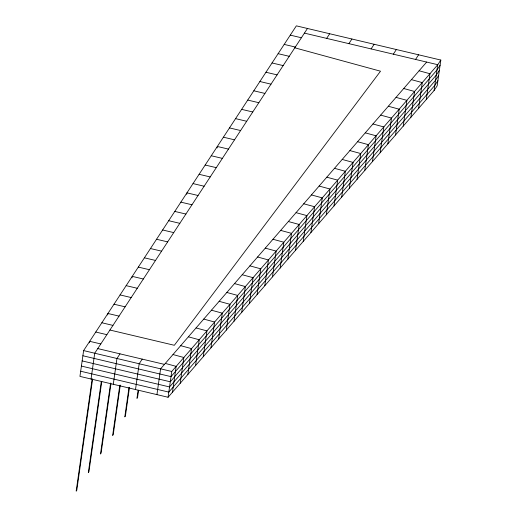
<?xml version="1.0" encoding="UTF-8"?>
<svg xmlns="http://www.w3.org/2000/svg" width="517" height="517" viewBox="0 0 517 517"><rect width="100%" height="100%" fill="white"/><g stroke="black" fill="none" stroke-linecap="round" stroke-linejoin="round"><path stroke-width="0.78" d="M83.612 350.597L79.941 376.389L168.077 397.263L434.106 90.494L437.149 85.854L440.82 60.062L296.351 25.85L83.612 350.597L171.747 371.471L437.776 64.703L304.429 33.12M89.48 342.79L89.687 341.317L100.802 343.947M91.05 379.019L94.721 353.227L307.466 28.48M92.188 378.677L76.18 491.15L76.787 490.219L92.569 379.342M107.717 314.956L107.924 313.483L119.039 316.113M101.28 381.656L88.336 472.596L88.943 471.666L101.771 381.527M110.599 383.039L100.492 454.036L101.099 453.105L110.974 383.711M113.281 384.286L116.952 358.494L119.989 353.854M132.029 277.842L132.236 276.369L143.351 278.999M119.802 385.223L112.648 435.482L113.255 434.551L120.293 385.094M129.004 387.407L124.804 416.922L125.411 415.998L129.502 387.278M135.506 389.547L139.176 363.755L142.214 359.115M138.097 390.387L136.96 398.368L137.567 397.437L138.595 390.257M156.929 394.626L160.6 368.828L426.654 62.066M186.734 194.334L186.941 192.86L198.056 195.497M168.077 397.263L171.747 371.471M172.491 392.164L176.161 366.372L165.304 363.406M180.187 383.297L183.858 357.506L172.995 354.539M217.127 147.946L217.334 146.473L228.449 149.103M187.878 374.431L191.548 348.639L180.685 345.673M195.568 365.564L199.239 339.772L188.375 336.806M203.259 356.698L206.929 330.906L196.066 327.94M210.949 347.825L214.62 322.033L203.756 319.073M218.639 338.958L222.31 313.166L211.447 310.2M226.33 330.092L230 304.3L219.143 301.333M234.02 321.225L237.691 295.433L226.834 292.467M241.71 312.358L245.381 286.567L234.524 283.6M249.401 303.492L253.072 277.694L242.215 274.734M257.091 294.619L260.762 268.827L249.905 265.861M264.782 285.752L268.452 259.961L257.595 256.994M272.478 276.886L276.149 251.094L265.286 248.128M280.169 268.019L283.839 242.227L272.976 239.261M287.859 259.153L291.53 233.354L280.666 230.395M295.55 250.28L299.22 224.488L288.357 221.528M303.24 241.413L306.911 215.621L296.047 212.655M310.93 232.547L314.601 206.755L303.738 203.788M318.621 223.68L322.291 197.888L311.434 194.922M326.311 214.813L329.982 189.022L319.125 186.055M334.001 205.94L337.672 180.149L326.815 177.189M341.692 197.074L345.362 171.282L334.505 168.316M349.382 188.207L353.053 162.416L342.196 159.449M357.073 179.341L360.75 153.549L349.886 150.583M364.769 170.474L368.44 144.682L357.577 141.716M372.46 161.608L376.13 135.809L365.267 132.85M380.15 152.735L383.821 126.943L372.957 123.983M387.84 143.868L391.511 118.076L380.648 115.11M395.531 135.002L399.202 109.21L388.338 106.243M403.221 126.135L406.892 100.343L396.035 97.377M410.912 117.269L414.582 91.477L403.725 88.51M418.602 108.396L422.273 82.604L411.416 79.644M426.292 99.529L429.963 73.737L419.106 70.771M434.099 90.494L437.673 64.877L440.82 60.062M326.654 38.387L329.691 33.747M348.878 43.648L351.915 39.008M371.103 48.915L374.146 44.275M393.334 54.175L396.371 49.535M415.558 59.442L418.596 54.802M440.09 65.226L436.936 70.034L171.011 376.628L82.875 355.754M439.353 70.383L436.199 75.191L170.274 381.785L82.145 360.911M438.616 75.54L435.469 80.348L169.544 386.942L81.408 366.075M437.886 80.697L434.732 85.505L168.807 392.106L80.671 371.232M290.276 35.13L301.392 37.76M284.195 44.404L295.31 47.041M278.12 53.684L289.229 56.314M272.039 62.964L283.154 65.594M265.964 72.244L277.073 74.875M259.883 81.518L270.998 84.155M253.808 90.798L264.917 93.428M247.727 100.078L258.843 102.709M241.646 109.358L252.761 111.989M235.571 118.632L246.68 121.269M229.49 127.912L240.605 130.542M223.415 137.192L234.524 139.823M211.259 155.746L222.368 158.383M205.178 165.026L216.293 167.657M199.097 174.307L210.212 176.937M193.022 183.587L204.131 186.217M180.866 202.141L191.975 204.771M174.785 211.421L185.9 214.051M168.71 220.701L179.819 223.331M162.629 229.975L173.744 232.611M156.554 239.255L167.663 241.885M150.473 248.535L161.588 251.165M144.392 257.809L155.507 260.445M138.317 267.089L149.426 269.719M126.161 285.649L137.27 288.279M120.08 294.923L131.195 297.559M114.005 304.203L125.114 306.833M101.843 322.763L112.958 325.393M109.921 330.033L174.326 345.285L380.518 71.204L294.806 47.81M95.768 332.037L106.877 334.673M97.765 348.587L164.458 364.388"/></g></svg>
